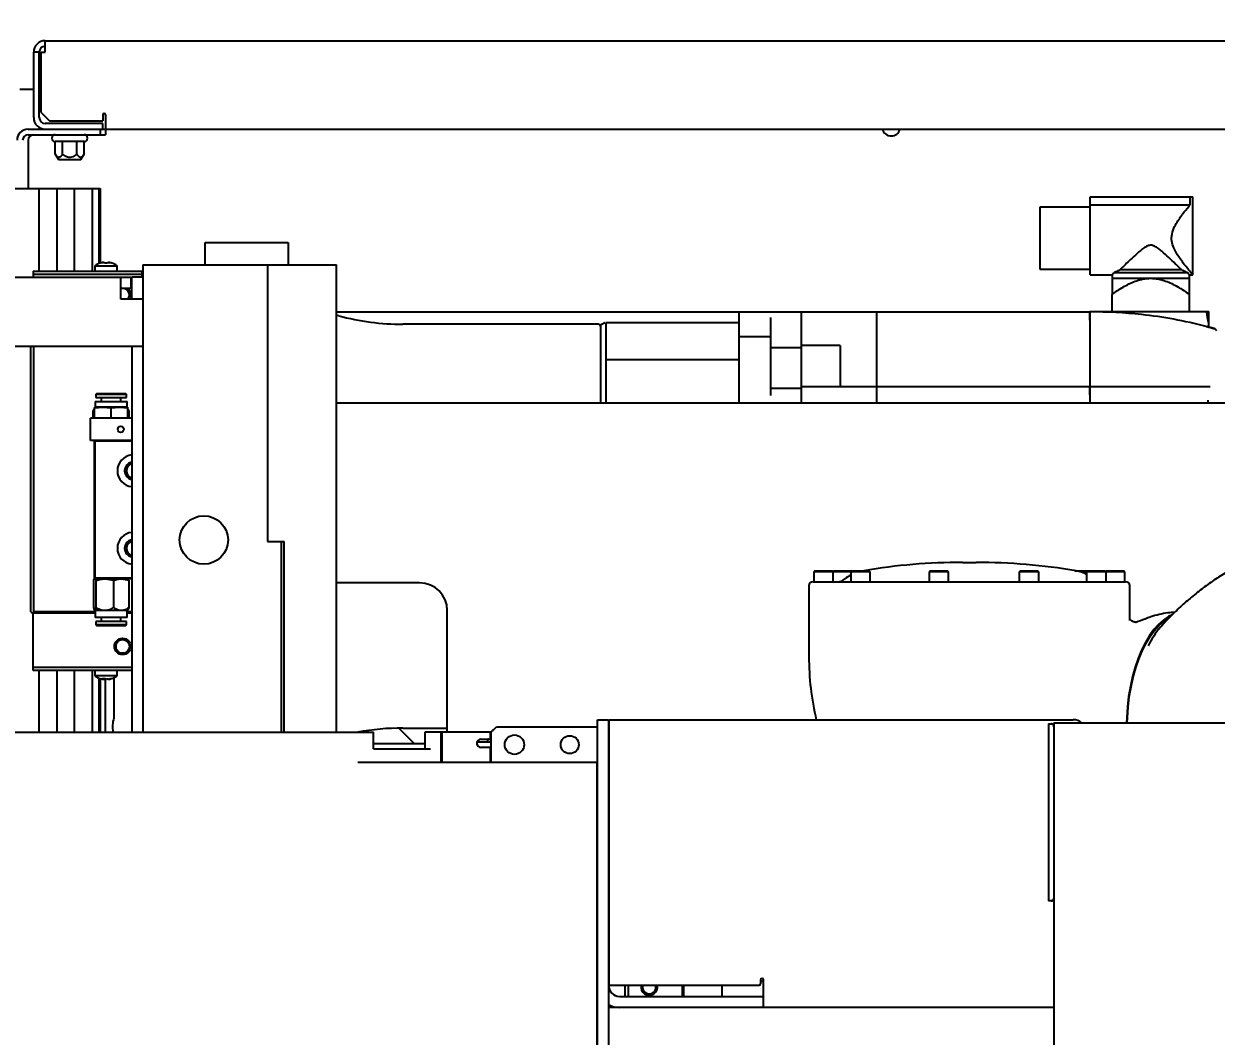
# Model space of a CAD drawing. Header units: inches. Extents: x -347369 to -260369, y 119522 to 149869.
# Drawn here: x -282845.7 to -282414.7, y 140472.3 to 140838.2 of the extents above; entities that cross this region are included whole.
import ezdxf

# ---------------------------------------------------------------- set-up
doc = ezdxf.new("R2010")
doc.units = ezdxf.units.IN
doc.header["$LTSCALE"] = 300
doc.layers.add('MACCHINA', color=40, linetype='Continuous')
doc.layers.add('QUOTE', color=7, linetype='Continuous')
doc.styles.get("Standard").update_dxf_attribs({"font": 'romans.shx'})
doc.dimstyles.new('sc1a100_pollici', dxfattribs={"dimscale": 100, "dimtxt": 3, "dimasz": 3, "dimexe": 0, "dimexo": 0, "dimgap": 1, "dimtad": 1, "dimzin": 12, "dimdsep": 46, "dimtxsty": 'Standard', "dimblk": 'CLOSEDBLANK', "dimcen": 1, "dimclrd": 253, "dimclre": 253, "dimclrt": 2, "dimadec": 0, "dimazin": 3, "dimtfac": 1, "dimtmove": 0, "dimatfit": 1, "dimldrblk": 'CLOSEDBLANK', "dimfxl": 1, "dimtolj": 1, "dimtzin": 0, "dimarcsym": 0})

# ---------------------------------------------------------------- blocks, each defined once
blk = doc.blocks.new('_ClosedBlank')
at = {"color": 0, "linetype": 'ByBlock', "lineweight": -2}
for p, q in [((-1, 0.1667), (0, 0)), ((-1, 0.1667), (-1, -0.1667)), ((0, 0), (-1, -0.1667))]:
    blk.add_line(p, q, dxfattribs=at)
blk = doc.blocks.new('*D10')
at = {"layer": 'Defpoints', "color": 0, "transparency": 16777216}
for p in [(-300380.17, 144199.66), (-282330.17, 140899.66), (-300380.17, 139125.63)]:
    blk.add_point(p, dxfattribs=at)
at = {"layer": 'QUOTE', "color": 253, "lineweight": -2, "transparency": 16777216}
for p, q in [((-300380.17, 139125.63), (-300380.17, 144199.66)), ((-282630.17, 144199.66), (-300080.17, 144199.66)), ((-282330.17, 140899.66), (-282330.17, 144199.66))]:
    blk.add_line(p, q, dxfattribs=at)
at = {"layer": 'QUOTE', "color": 253, "lineweight": -2, "transparency": 16777216, "xscale": 300, "yscale": 300, "zscale": 300, "rotation": 180}
blk.add_blockref('_ClosedBlank', (-300380.17, 144199.66), dxfattribs=at)
at = {"layer": 'QUOTE', "color": 253, "lineweight": -2, "transparency": 16777216, "xscale": 300, "yscale": 300, "zscale": 300}
blk.add_blockref('_ClosedBlank', (-282330.17, 144199.66), dxfattribs=at)
at = {"layer": 'QUOTE', "color": 2, "transparency": 16777216, "char_height": 300, "attachment_point": 5}
for s, insert in [('\\A1;18050', (-291355.17, 144449.66)), ('\\A1;[59\'-2 5/8"]', (-291355.17, 143871.08))]:
    blk.add_mtext(s, dxfattribs=dict(at, insert=insert))
blk = doc.blocks.new('*D21')
at = {"layer": 'Defpoints', "color": 0, "transparency": 16777216}
for p in [(-282330.17, 142999.66), (-282330.17, 140899.66), (-285230.17, 140399.66)]:
    blk.add_point(p, dxfattribs=at)
at = {"layer": 'QUOTE', "color": 253, "lineweight": -2, "transparency": 16777216}
for p, q in [((-285230.17, 140399.66), (-285230.17, 142999.66)), ((-284930.17, 142999.66), (-282630.17, 142999.66)), ((-282330.17, 140899.66), (-282330.17, 142999.66))]:
    blk.add_line(p, q, dxfattribs=at)
at = {"layer": 'QUOTE', "color": 253, "lineweight": -2, "transparency": 16777216, "xscale": 300, "yscale": 300, "zscale": 300, "rotation": 180}
blk.add_blockref('_ClosedBlank', (-285230.17, 142999.66), dxfattribs=at)
at = {"layer": 'QUOTE', "color": 253, "lineweight": -2, "transparency": 16777216, "xscale": 300, "yscale": 300, "zscale": 300}
blk.add_blockref('_ClosedBlank', (-282330.17, 142999.66), dxfattribs=at)
at = {"layer": 'QUOTE', "color": 2, "transparency": 16777216, "char_height": 300, "attachment_point": 5}
for s, insert in [('\\A1;2900', (-283780.17, 143249.66)), ('\\A1;[9\'-6 3/16"]', (-283780.17, 142671.08))]:
    blk.add_mtext(s, dxfattribs=dict(at, insert=insert))
blk = doc.blocks.new('A$C27be3406')
at = {"layer": 'MACCHINA'}
for p, q in [((-507.8, 1828.3), (-507.8, 1832.5)), ((-507.8, 1832.5), (495.8, 1832.5)), ((-512, 1804.7), (-512, 1828.3)), ((-510, 1828.3), (-512, 1828.3)), ((-510, 1804.7), (-510, 1828.3)), ((-509.3, 1828.3), (-507.8, 1828.3)), ((-509.3, 1806.5), (-509.3, 1828.3)), ((-517, 1815), (-512, 1815)), ((-510, 1815), (-509.3, 1815)), ((-509.3, 1806.5), (-506.3, 1803.5)), ((-487, 1802.5), (-507.8, 1802.5)), ((-506.3, 1803.5), (-487, 1803.5)), ((-487, 1805.7), (-487, 1803.5)), ((-487, 1800.5), (-487, 1802.5)), ((-486, 1805.7), (-486, 1798.5)), ((-514, 1800.5), (474, 1800.5)), ((-514, 1798.5), (-486, 1798.5)), ((-488, 1800.5), (-488, 1798.5)), ((-514, 1796.5), (-514, 1779)), ((-493.8, 1796), (-504.2, 1796)), ((-504.2, 1791.5), (-504.2, 1796)), ((-501.6, 1791.5), (-501.6, 1796)), ((-496.4, 1791.5), (-496.4, 1796)), ((-493.8, 1791.5), (-493.8, 1796)), ((-504.2, 1791.5), (-503.04, 1789.5)), ((-503.04, 1789.5), (-494.96, 1789.5)), ((-494.96, 1789.5), (-493.8, 1791.5)), ((-520, 1779), (-488, 1779)), ((-510.14, 1779), (-510.14, 1749.15)), ((-503.64, 1779), (-503.64, 1749.15)), ((-497.36, 1779), (-497.36, 1749.15)), ((-490.86, 1779), (-490.86, 1749.15)), ((-488.5, 1779), (-488.5, 1751.89)), ((-488, 1779), (-488, 1752.05)), ((-130.05, 1747.85), (-130.05, 1776)), ((-130.05, 1776), (-92.95, 1776)), ((-93.98, 1773.15), (-93.98, 1776)), ((-92.95, 1747.85), (-92.95, 1776)), ((-130.05, 1772.3), (-148.25, 1772.3)), ((-148.25, 1772.3), (-148.25, 1749.9)), ((-130.05, 1773.15), (-93.98, 1773.15)), ((-450, 1751.5), (-450, 1759.5)), ((-450, 1759.5), (-420, 1759.5)), ((-420, 1759.5), (-420, 1751.5)), ((-489.87, 1751.15), (-489.87, 1749.15)), ((-489.87, 1751.15), (-481.87, 1751.15)), ((-488, 1752.05), (-488.01, 1752.07)), ((-486.8, 1752.32), (-486.76, 1752.26)), ((-486.45, 1752.32), (-486.45, 1752.05)), ((-485.3, 1752.32), (-485.3, 1752.05)), ((-484.95, 1752.32), (-484.99, 1752.26)), ((-483.75, 1752.05), (-483.74, 1752.07)), ((-481.87, 1749.15), (-481.87, 1751.15)), ((-472.5, 1751.5), (-472.5, 1582.5)), ((-472.5, 1751.5), (-402.5, 1751.5)), ((-427.5, 1751.5), (-427.5, 1651.5)), ((-402.5, 1582.5), (-402.5, 1751.5)), ((-148.25, 1749.9), (-130.05, 1749.9)), ((-804.2, 1747), (-476.8, 1747)), ((-512.23, 1749.15), (-472.87, 1749.15)), ((-512.23, 1749.15), (-512.23, 1747)), ((-512.23, 1748.15), (-472.87, 1748.15)), ((-480.5, 1739), (-480.5, 1747)), ((-476.8, 1743), (-476.8, 1747)), ((-472.5, 1747), (-476.5, 1747)), ((-476.5, 1739), (-476.5, 1747)), ((-472.87, 1749.15), (-472.87, 1747)), ((-130.05, 1747.85), (-122.2, 1747.85)), ((-122.2, 1747.85), (-122.2, 1746.6)), ((-122.2, 1746.6), (-94.2, 1746.6)), ((-94.91, 1748.6), (-121.49, 1748.6)), ((-96.99, 1749.6), (-119.41, 1749.6)), ((-94.2, 1746.6), (-94.2, 1747.85)), ((-94.2, 1747.85), (-92.95, 1747.85)), ((-480.5, 1743), (-476.8, 1743)), ((-472.5, 1739), (-480.5, 1739)), ((-122.2, 1734.6), (-122.2, 1740.8)), ((-94.2, 1734.6), (-94.2, 1740.8)), ((-402.5, 1734.5), (-130.2, 1734.5)), ((-257, 1701.5), (-257, 1734.5)), ((-234.5, 1701.5), (-234.5, 1734.5)), ((-207.2, 1701.5), (-207.2, 1734.5)), ((-130.2, 1734.6), (-87.2, 1734.6)), ((-130.2, 1734.5), (-130.2, 1731.52)), ((-87.2, 1728.89), (-87.2, 1734.6)), ((-308, 1730), (-378.5, 1730)), ((-307, 1701.5), (-307, 1730)), ((-305, 1701.5), (-305, 1730.5)), ((-257, 1730.5), (-305, 1730.5)), ((-245.5, 1704.25), (-245.5, 1732.42)), ((-130.2, 1731.5), (-130.2, 1701.5)), ((-85.27, 1728.45), (-85.02, 1728.34)), ((-257, 1725.59), (-245.5, 1725.59)), ((-472.5, 1722), (-657.5, 1722)), ((-513, 1626), (-513, 1722)), ((-512, 1626), (-512, 1722)), ((-476.5, 1722), (-476.5, 1582.5)), ((-234.5, 1721.41), (-245.5, 1721.41)), ((-220.5, 1722.33), (-234.5, 1722.33)), ((-220.5, 1722.33), (-220.5, 1707.5)), ((-305, 1717.19), (-257, 1717.19)), ((-234.5, 1706.77), (-245.5, 1706.77)), ((-234.5, 1707.5), (-130.2, 1707.5)), ((-88.16, 1707.5), (-86.75, 1707.5)), ((-489.2, 1705), (-489.5, 1704.7)), ((-489.5, 1704.7), (-489.5, 1703.5)), ((-489.5, 1704.7), (-478.5, 1704.7)), ((-489.5, 1703.5), (-478.5, 1703.5)), ((-489.2, 1705), (-478.8, 1705)), ((-487.55, 1703.5), (-487.55, 1702)), ((-480.45, 1702), (-480.45, 1703.5)), ((-478.5, 1704.7), (-478.8, 1705)), ((-478.5, 1703.5), (-478.5, 1704.7)), ((-87.38, 1701.5), (-87.48, 1702.5)), ((-490, 1698.75), (-490.54, 1698.47)), ((-490.54, 1696), (-490.54, 1698.47)), ((-490, 1699.4), (-490.13, 1699.27)), ((-490, 1699.75), (-487, 1700)), ((-478, 1700), (-490, 1700)), ((-490, 1696), (-490, 1699.75)), ((-489.75, 1702), (-489.75, 1700)), ((-489.75, 1702), (-478.25, 1702)), ((-487, 1700), (-484, 1699.75)), ((-484, 1699.75), (-481, 1700)), ((-484, 1696), (-484, 1699.75)), ((-481, 1700), (-478, 1699.75)), ((-478.25, 1700), (-478.25, 1702)), ((-478, 1696), (-478, 1699.75)), ((-477.87, 1699.27), (-478, 1699.4)), ((-477.46, 1696), (-477.46, 1698.47)), ((180.34, 1701.5), (-402.5, 1701.5)), ((-491.5, 1688), (-491.5, 1696)), ((-476.5, 1696), (-491.5, 1696)), ((-476.5, 1688), (-491.5, 1688)), ((-490, 1687.8), (-489.8, 1688)), ((-490, 1638.2), (-490, 1687.8)), ((-490, 1687.8), (-476.5, 1687.8)), ((-489.8, 1638), (-489.8, 1688)), ((-427.5, 1651.5), (-421.5, 1651.5)), ((-422.5, 1651.5), (-422.5, 1582.5)), ((-421.5, 1582.5), (-421.5, 1651.5)), ((-176.26, 1643.9), (-171.26, 1643.9)), ((-489.9, 1638), (-490.07, 1637.9)), ((-476.5, 1638.2), (-490, 1638.2)), ((-489.8, 1638), (-490, 1638.2)), ((-476.5, 1638), (-489.9, 1638)), ((-477.93, 1637.9), (-478.1, 1638)), ((-229.57, 1640.9), (-229.97, 1640.5)), ((-229.97, 1640.5), (-229.97, 1636.9)), ((-209.65, 1640.5), (-229.97, 1640.5)), ((-229.57, 1640.9), (-223.37, 1640.9)), ((-222.97, 1640.5), (-223.37, 1640.9)), ((-222.76, 1640.9), (-223.06, 1640.59)), ((-222.97, 1636.9), (-222.97, 1640.5)), ((-222.76, 1640.9), (-216.56, 1640.9)), ((-216.25, 1640.9), (-216.65, 1640.5)), ((-216.65, 1640.5), (-216.65, 1636.9)), ((-216.4, 1640.74), (-216.56, 1640.9)), ((-216.25, 1640.9), (-210.05, 1640.9)), ((-209.65, 1640.5), (-210.05, 1640.9)), ((-209.65, 1636.9), (-209.65, 1640.5)), ((-187.88, 1640.9), (-188.28, 1640.5)), ((-188.28, 1640.5), (-188.28, 1636.9)), ((-181.28, 1640.5), (-188.28, 1640.5)), ((-187.88, 1640.9), (-181.68, 1640.9)), ((-181.28, 1640.5), (-181.68, 1640.9)), ((-181.28, 1636.9), (-181.28, 1640.5)), ((-155.3, 1640.9), (-155.7, 1640.5)), ((-155.7, 1640.5), (-155.7, 1636.9)), ((-148.7, 1640.5), (-155.7, 1640.5)), ((-155.3, 1640.9), (-149.1, 1640.9)), ((-148.7, 1640.5), (-149.1, 1640.9)), ((-148.7, 1636.9), (-148.7, 1640.5)), ((-135.61, 1640.9), (-131.27, 1640.9)), ((-117.55, 1640.5), (-133.75, 1640.5)), ((-130.96, 1640.9), (-131.36, 1640.5)), ((-131.36, 1640.5), (-131.36, 1636.9)), ((-131.12, 1640.74), (-131.27, 1640.9)), ((-130.96, 1640.9), (-124.76, 1640.9)), ((-124.36, 1640.5), (-124.76, 1640.9)), ((-124.15, 1640.9), (-124.46, 1640.59)), ((-124.36, 1636.9), (-124.36, 1640.5)), ((-124.15, 1640.9), (-117.95, 1640.9)), ((-117.55, 1640.5), (-117.95, 1640.9)), ((-117.55, 1636.9), (-117.55, 1640.5)), ((-490.4, 1637.41), (-490.4, 1627.53)), ((-489.49, 1637.41), (-489.49, 1627.53)), ((-483.09, 1637.41), (-483.09, 1627.53)), ((-477.6, 1637.41), (-477.6, 1627.53)), ((-372.5, 1636.5), (-402.5, 1636.5)), ((-231.76, 1635.4), (-231.76, 1609.9)), ((-230.26, 1636.9), (-117.26, 1636.9)), ((-115.76, 1622.91), (-115.76, 1635.4)), ((-513, 1626), (-512.5, 1625.5)), ((-512.5, 1625.5), (-512, 1626)), ((-489.75, 1625.5), (-512.5, 1625.5)), ((-512.23, 1604.85), (-512.23, 1625.5)), ((-489.75, 1626), (-512, 1626)), ((-490.07, 1626.67), (-489.9, 1626.5)), ((-478.1, 1626.5), (-489.9, 1626.5)), ((-489.75, 1626.5), (-489.75, 1624)), ((-478.25, 1624), (-478.25, 1626.5)), ((-476.5, 1626), (-478.25, 1626)), ((-476.5, 1625.5), (-478.25, 1625.5)), ((-478.1, 1626.5), (-477.93, 1626.67)), ((-362.5, 1582.5), (-362.5, 1626.5)), ((-478.25, 1624), (-489.75, 1624)), ((-489.5, 1622.5), (-489.5, 1621.3)), ((-478.5, 1622.5), (-489.5, 1622.5)), ((-489.5, 1621.3), (-489.2, 1621)), ((-478.5, 1621.3), (-489.5, 1621.3)), ((-478.8, 1621), (-489.2, 1621)), ((-487.55, 1624), (-487.55, 1622.5)), ((-480.45, 1622.5), (-480.45, 1624)), ((-478.8, 1621), (-478.5, 1621.3)), ((-478.5, 1621.3), (-478.5, 1622.5)), ((-113.42, 1622.15), (-113.5, 1622.13)), ((-482.12, 1612.52), (-482.12, 1614.49)), ((-476.5, 1605.85), (-512.23, 1605.85)), ((-476.5, 1604.85), (-512.23, 1604.85)), ((-510.14, 1604.85), (-510.14, 1582.5)), ((-503.64, 1604.85), (-503.64, 1582.5)), ((-497.36, 1604.85), (-497.36, 1582.5)), ((-490.86, 1604.85), (-490.86, 1582.5)), ((-489.87, 1604.85), (-489.87, 1602.85)), ((-481.87, 1602.85), (-481.87, 1604.85)), ((-481.87, 1602.85), (-489.87, 1602.85)), ((-488.5, 1602.11), (-488.5, 1582.5)), ((-488, 1601.93), (-488, 1582.5)), ((-486.95, 1601.68), (-486.93, 1601.71)), ((-486.76, 1601.68), (-486.69, 1601.93)), ((-486.51, 1601.68), (-486.34, 1601.94)), ((-486.05, 1601.68), (-486.11, 1601.92)), ((-486, 1582.5), (-486, 1601.7)), ((-485.24, 1601.68), (-485.31, 1601.8)), ((-484.99, 1601.68), (-485, 1601.72)), ((-484.8, 1601.68), (-484.84, 1601.76)), ((-483, 1602.21), (-483, 1587.62)), ((-308.21, 1448), (-308.21, 1587)), ((-308.21, 1587), (-304.21, 1587)), ((-304.21, 1587), (-304.21, 1448)), ((-303.91, 1587), (-136.21, 1587)), ((-303.91, 1491), (-303.91, 1587)), ((-1220, 1582.5), (-389.21, 1582.5)), ((-389.21, 1576.5), (-389.21, 1582.5)), ((-379.99, 1583.99), (-374.3, 1578.3)), ((-378.5, 1584), (-362.5, 1584)), ((-370.6, 1582.5), (-370.6, 1576.5)), ((-346.81, 1582.5), (-370.6, 1582.5)), ((-364.71, 1571.5), (-364.71, 1582.5)), ((-364.31, 1571.5), (-364.31, 1582.5)), ((-346.81, 1580), (-346.81, 1582.5)), ((-346.71, 1582.5), (-346.71, 1571.5)), ((-345.71, 1583.5), (-344.71, 1584.5)), ((-344.71, 1584.5), (-308.21, 1584.5)), ((-145.21, 1585.5), (-145.21, 1521.5)), ((-145.21, 1585.5), (-143.21, 1585.5)), ((-143.21, 1585.95), (-143.21, 1121.5)), ((-143.21, 1585.95), (-14.21, 1585.95)), ((-370.6, 1578.3), (-389.21, 1578.3)), ((-364.71, 1579), (-364.31, 1579)), ((-351.72, 1578), (-351.71, 1578)), ((-351.71, 1579), (-346.71, 1579)), ((-351.71, 1577.97), (-351.71, 1579)), ((-350.31, 1580), (-346.81, 1580)), ((-347.83, 1579), (-347.83, 1579.8)), ((-389.14, 1576.5), (-368.6, 1576.5)), ((-364.71, 1577), (-364.31, 1577)), ((-364.31, 1573.97), (-364.71, 1573.97)), ((-346.71, 1577), (-350.31, 1577)), ((-346.81, 1571.5), (-346.81, 1577)), ((-346.71, 1573.97), (-346.81, 1573.97)), ((-308.36, 1571.5), (-394.82, 1571.5)), ((-364.71, 1572.5), (-364.31, 1572.5)), ((-346.81, 1572.5), (-346.71, 1572.5)), ((-308.36, 1464.5), (-308.36, 1571.5)), ((-308.36, 1571.5), (-308.21, 1571.5)), ((-308.21, 1566.5), (-308.36, 1566.5)), ((-303.91, 1566.5), (-304.21, 1566.5)), ((-308.36, 1530.5), (-308.21, 1530.5)), ((-304.21, 1530.5), (-303.91, 1530.5)), ((-308.36, 1529.1), (-308.21, 1529.1)), ((-304.21, 1529.1), (-303.91, 1529.1)), ((-143.21, 1521.5), (-145.21, 1521.5)), ((-308.36, 1520.64), (-308.21, 1520.64)), ((-304.21, 1520.64), (-303.91, 1520.64)), ((-308.36, 1514.14), (-308.21, 1514.14)), ((-304.21, 1514.14), (-303.91, 1514.14)), ((-308.36, 1507.86), (-308.21, 1507.86)), ((-304.21, 1507.86), (-303.91, 1507.86)), ((-308.36, 1501.36), (-308.21, 1501.36)), ((-304.21, 1501.36), (-303.91, 1501.36)), ((-308.36, 1499), (-308.21, 1499)), ((-308.36, 1498.5), (-308.21, 1498.5)), ((-304.21, 1499), (-303.91, 1499)), ((-304.21, 1498.5), (-303.91, 1498.5)), ((-249.21, 1493), (-249.21, 1491.5)), ((-249.21, 1492.5), (-248.21, 1492.5)), ((-248.21, 1483), (-248.21, 1493)), ((-303.91, 1491), (-249.71, 1491)), ((-300.21, 1487), (-248.21, 1487)), ((-298.15, 1487), (-298.15, 1491)), ((-297.15, 1491), (-297.15, 1487)), ((-287.04, 1490.37), (-287.12, 1491)), ((-277.5, 1487), (-277.5, 1491)), ((-277, 1487), (-277, 1491)), ((-263.26, 1491), (-263.26, 1487)), ((-308.21, 1483), (-308.36, 1483)), ((-143.21, 1483), (-304.21, 1483))]:
    blk.add_line(p, q, dxfattribs=at)
at = {"layer": 'MACCHINA', "flags": 128}
for points in [[(-476.91, 1740.5), (-477.09, 1739.49), (-477.32, 1739)], [(-100.48, 1624.92), (-101.72, 1624.3), (-103.56, 1623.06), (-105.34, 1621.5), (-107.03, 1619.61), (-108.63, 1617.42), (-110.13, 1614.94), (-111.5, 1612.2), (-112.74, 1609.21), (-113.83, 1606.01), (-114.78, 1602.62), (-115.56, 1599.07), (-116.18, 1595.39), (-116.62, 1591.62), (-116.89, 1587.78), (-116.95, 1585.95)], [(-116.7, 1585.95), (-116.64, 1587.73), (-116.37, 1591.53), (-115.94, 1595.26), (-115.33, 1598.89), (-114.55, 1602.4), (-113.62, 1605.75), (-112.54, 1608.91), (-111.31, 1611.86), (-109.96, 1614.57), (-108.48, 1617.02), (-106.9, 1619.18), (-105.23, 1621.05), (-103.47, 1622.6), (-101.66, 1623.82), (-101.51, 1623.9)], [(-486.75, 1601.72), (-486.65, 1601.71), (-486.51, 1601.68)], [(-484.82, 1601.71), (-484.88, 1601.7), (-484.99, 1601.68)]]:
    blk.add_lwpolyline(points, dxfattribs=at)
at = {"layer": 'MACCHINA'}
for centre, radius in [((-480.5, 1692), 1.1), ((-450.5, 1652), 8.75), ((-479.87, 1613.5), 2.96), ((-479.87, 1613.5), 2.46), ((-338.21, 1578), 3.5), ((-318.21, 1578), 3.25)]:
    blk.add_circle(centre, radius, dxfattribs=at)
for centre, radius, start, end in [((-507.8, 1828.3), 4.2, 90, 180), ((-507.8, 1828.3), 2.2, 90, 180), ((-486.5, 1805.7), 0.5, 0, 180), ((-507.8, 1804.7), 4.2, 180, 270), ((-507.8, 1804.7), 2.2, 180, 270), ((-514, 1796.5), 4, 90, 180), ((-514, 1796.5), 2, 90, 180), ((-512, 1796.5), 2, 90, 180), ((-504.2, 1797.25), 1.25, 90, 270), ((-493.8, 1797.25), 1.25, 270, 90), ((-202, 1801.5), 3.4, 197.1046, 342.6288), ((-485.87, 1745.38), 7.02, 107.6879, 124.708), ((-485.87, 1745.38), 7, 97.5895, 107.658), ((-486.36, 1750.69), 1.69, 105.0156, 120.7511), ((-485.46, 1746.27), 6.13, 99.317, 106.7611), ((-485.87, 1744.31), 7.75, 85.7473, 94.2527), ((-486.29, 1746.27), 6.13, 73.2389, 80.683), ((-485.38, 1750.69), 1.69, 59.2489, 74.9844), ((-485.87, 1745.38), 7, 72.342, 82.4105), ((-485.87, 1745.38), 7.02, 55.292, 72.3121), ((-479.87, 1740.5), 2.46, 322.4012, 104.7854), ((-479.87, 1740.5), 2.96, 0, 57.6744), ((-403.27, 1727.25), 6, 75.0488, 82.6491), ((-378.5, 1820), 90, 255.0488, 270), ((-457.92, 1657), 377.89, 11.1785, 11.8501), ((-308, 1729), 1, 0, 90), ((-307, 1732), 2, 270, 313.978), ((-476, 1677), 5.75, 94.9885, 265.0115), ((-476, 1677), 3.15, 99.1332, 260.8668), ((-476, 1677), 3, 99.5941, 260.4059), ((-476, 1677), 2.5, 101.537, 258.463), ((-476, 1649), 5.75, 94.9885, 265.0115), ((-476, 1649), 3.15, 99.1332, 260.8668), ((-476, 1649), 3, 99.5941, 260.4059), ((-476, 1649), 2.5, 101.537, 258.463), ((-176.26, 1430.61), 213.29, 90, 99.6212), ((-171.26, 1430.61), 213.29, 80.2702, 90), ((-221.6, 1641.4), 4.5, 270, 309.0523), ((-209.94, 1627.03), 14, 118.6252, 129.0523), ((-137.58, 1627.03), 14, 63.6235, 80.2702), ((-372.5, 1626.5), 10, 0, 90), ((-230.26, 1635.4), 1.5, 90, 180), ((-117.26, 1635.4), 1.5, 0, 90), ((-80.66, 1599.76), 31.7, 139.2902, 153.8156), ((-131.76, 1609.9), 100, 180, 193.2382), ((-485.87, 1608.62), 7.02, 235.292, 257.6618), ((-485.73, 1608.95), 7.34, 254.9527, 261.9608), ((-486.23, 1605.86), 4.23, 250.5837, 260.2418), ((-486.09, 1607.64), 6.02, 257.6604, 261.7896), ((-486.69, 1608.55), 6.62, 265.3965, 274.6035), ((-486.25, 1603.09), 1.49, 229.4162, 249.9557), ((-485.24, 1605.08), 3.49, 250.1365, 256.6839), ((-485.18, 1603.09), 1.49, 229.4162, 249.9557), ((-486.48, 1602.91), 1.29, 289.3339, 297.8928), ((-486.55, 1605.26), 3.68, 283.4454, 292.5167), ((-486.1, 1607.67), 6.05, 278.2239, 289.0334), ((-485.51, 1601.95), 0.378, 316.2673, 347.4818), ((-485.66, 1607.67), 6.05, 278.2239, 289.0334), ((-485.87, 1608.62), 7.02, 282.3382, 304.708), ((-483.91, 1603.08), 1.15, 258.9237, 281.0763), ((-473.5, 1584.5), 10, 161.8051, 191.537), ((-136.21, 1582), 5, 52.1855, 90), ((-378.5, 1494), 90, 90, 100.4753), ((-350.31, 1578.5), 1.5, 90, 270), ((-249.71, 1491.5), 0.5, 270, 0), ((-248.71, 1493), 0.5, 0, 180), ((-300.21, 1491), 4, 180, 270), ((-289.5, 1490.37), 2.96, 167.7563, 12.2437), ((-289.5, 1490.37), 2.46, 165.2146, 0), ((-300.21, 1491), 8, 240, 270)]:
    blk.add_arc(centre, radius, start, end, dxfattribs=at)
for points, knots in [([(-501.6, 1791.5), (-501.83, 1791.14), (-502.19, 1790.57), (-502.79, 1790.24), (-503.33, 1790.36), (-503.8, 1790.85), (-504.08, 1791.31), (-504.2, 1791.5)], [0, 0, 0, 0, 0.2995696, 0.4639405, 0.6291846, 0.8432284, 1, 1, 1, 1]), ([(-496.4, 1791.5), (-496.86, 1791.14), (-497.58, 1790.57), (-498.79, 1790.24), (-499.86, 1790.36), (-500.8, 1790.85), (-501.36, 1791.31), (-501.6, 1791.5)], [0, 0, 0, 0, 0.29957, 0.463941, 0.629185, 0.843228, 1, 1, 1, 1]), ([(-493.8, 1791.5), (-493.83, 1791.45), (-494.06, 1791.06), (-494.44, 1790.55), (-494.99, 1790.25), (-495.49, 1790.34), (-495.97, 1790.8), (-496.26, 1791.27), (-496.4, 1791.5)], [0, 0, 0, 0, 0.041913, 0.306444, 0.461015, 0.615739, 0.810975, 1, 1, 1, 1]), ([(-93.06, 1747.98), (-93.04, 1747.95), (-92.97, 1747.87), (-93.73, 1748.75), (-94.96, 1750.21), (-96.42, 1752.03), (-97.73, 1753.8), (-98.94, 1755.67), (-99.97, 1757.65), (-100.72, 1760), (-100.63, 1762.75), (-99.67, 1765.24), (-98.39, 1767.43), (-97.06, 1769.32), (-95.74, 1771.03), (-94.68, 1772.32), (-94.17, 1772.93), (-93.98, 1773.15)], [0, 0, 0, 0, 0.044548, 0.131121, 0.224335, 0.294196, 0.366061, 0.42305, 0.481244, 0.546186, 0.611698, 0.687535, 0.752322, 0.818805, 0.887679, 0.958559, 1, 1, 1, 1]), ([(-96.99, 1749.6), (-97.34, 1749.94), (-98.05, 1750.63), (-99.59, 1752.12), (-101.59, 1754.05), (-103.69, 1755.94), (-105.41, 1757.36), (-106.61, 1758.15), (-107.75, 1758.57), (-108.8, 1758.53), (-109.94, 1758.06), (-111.65, 1756.86), (-113.8, 1755.01), (-115.94, 1752.95), (-117.72, 1751.24), (-118.79, 1750.21), (-119.3, 1749.71), (-119.41, 1749.6)], [0, 0, 0, 0, 0.067284, 0.134639, 0.24547, 0.356432, 0.4059, 0.45512, 0.488853, 0.515913, 0.5495, 0.600934, 0.709208, 0.817516, 0.898127, 0.97862, 1, 1, 1, 1]), ([(-121.49, 1748.6), (-121.64, 1748.44), (-122.06, 1748), (-122.14, 1747.91), (-122.2, 1747.85)], [0, 0, 0, 0, 0.348455, 1, 1, 1, 1]), ([(-122.2, 1740.8), (-120.88, 1741.7), (-118.23, 1743.5), (-114.62, 1745.31), (-111.51, 1746.28), (-109.59, 1746.57), (-108.48, 1746.59), (-108.2, 1746.6)], [0, 0, 0, 0, 0.3103577, 0.6247134, 0.7832347, 0.9450845, 1, 1, 1, 1]), ([(-122.2, 1746.6), (-122.2, 1746.59), (-122.2, 1746.57), (-122.2, 1746.28), (-122.2, 1745.33), (-122.2, 1743.51), (-122.2, 1741.71), (-122.2, 1740.8)], [0, 0, 0, 0, 0.054915, 0.213183, 0.375285, 0.684604, 1, 1, 1, 1]), ([(-119.41, 1749.6), (-119.65, 1749.49), (-120.43, 1749.13), (-121.06, 1748.82), (-121.49, 1748.6)], [0, 0, 0, 0, 0.315479, 1, 1, 1, 1]), ([(-108.2, 1746.6), (-107.3, 1746.55), (-105.48, 1746.45), (-102.14, 1745.46), (-98.32, 1743.6), (-95.58, 1741.74), (-94.2, 1740.8)], [0, 0, 0, 0, 0.174902, 0.355476, 0.674225, 1, 1, 1, 1]), ([(-94.91, 1748.6), (-95.07, 1748.68), (-95.67, 1748.98), (-96.43, 1749.34), (-96.99, 1749.6)], [0, 0, 0, 0, 0.262543, 1, 1, 1, 1]), ([(-94.2, 1747.85), (-94.26, 1747.92), (-94.36, 1748.01), (-94.78, 1748.47), (-94.91, 1748.6)], [0, 0, 0, 0, 0.702077, 1, 1, 1, 1]), ([(-94.2, 1740.8), (-94.2, 1741.7), (-94.2, 1743.5), (-94.2, 1745.31), (-94.2, 1746.28), (-94.2, 1746.57), (-94.2, 1746.59), (-94.2, 1746.6)], [0, 0, 0, 0, 0.310358, 0.624713, 0.783235, 0.945085, 1, 1, 1, 1]), ([(-88.21, 1729.23), (-92.07, 1730.13), (-99.78, 1731.94), (-110.72, 1733.48), (-120.86, 1734.35), (-127.09, 1734.45), (-130.2, 1734.5)], [0, 0, 0, 0, 0.279991, 0.559981, 0.77999, 1, 1, 1, 1]), ([(-130.2, 1731.5), (-130.2, 1731.93), (-130.2, 1732.8), (-130.2, 1733.79), (-130.2, 1734.39), (-130.2, 1734.46), (-130.2, 1734.5)], [0, 0, 0, 0, 0.272968, 0.553, 0.776568, 1, 1, 1, 1]), ([(-305.38, 1730.5), (-305.48, 1730.5), (-305.67, 1730.5), (-305.6, 1730.5), (-305.57, 1730.5)], [0, 0, 0, 0, 0.568728, 1, 1, 1, 1]), ([(-88.21, 1729.23), (-88.08, 1729.2), (-87.85, 1729.14), (-87.64, 1729.09), (-87.55, 1729.06)], [0, 0, 0, 0, 0.562516, 1, 1, 1, 1]), ([(-87.3, 1728.96), (-87.34, 1728.97), (-87.54, 1729.02), (-87.76, 1729.08), (-87.95, 1729.13)], [0, 0, 0, 0, 0.177984, 1, 1, 1, 1]), ([(-87.55, 1729.06), (-87.51, 1729.05), (-87.38, 1729.01), (-87.27, 1728.94), (-87.2, 1728.89)], [0, 0, 0, 0, 0.357669, 1, 1, 1, 1]), ([(-87.2, 1728.97), (-86.84, 1728.88), (-86.15, 1728.7), (-85.61, 1728.55), (-85.31, 1728.47), (-85.28, 1728.46), (-85.27, 1728.45)], [0, 0, 0, 0, 0.304973, 0.588165, 0.794491, 1, 1, 1, 1]), ([(-84.93, 1728.29), (-84.93, 1728.29), (-84.93, 1728.29), (-84.95, 1728.3), (-84.96, 1728.31), (-84.99, 1728.33), (-85.05, 1728.35), (-85.14, 1728.38), (-85.21, 1728.4), (-85.37, 1728.44), (-85.63, 1728.52), (-86.06, 1728.63), (-86.4, 1728.72), (-86.71, 1728.8), (-86.94, 1728.87), (-87.12, 1728.91), (-87.19, 1728.93)], [0, 0, 0, 0, 0.018008, 0.031787, 0.055586, 0.095509, 0.15859, 0.245067, 0.301549, 0.358431, 0.567398, 0.70062, 0.823549, 0.875962, 0.951247, 1, 1, 1, 1]), ([(-84.93, 1728.28), (-84.87, 1728.23), (-84.74, 1728.13), (-84.61, 1727.91), (-84.57, 1727.75), (-84.55, 1727.68)], [0, 0, 0, 0, 0.33049, 0.671563, 1, 1, 1, 1]), ([(-130.2, 1704.5), (-130.2, 1704.95), (-130.2, 1705.84), (-130.2, 1706.82), (-130.2, 1707.4), (-130.2, 1707.47), (-130.2, 1707.5)], [0, 0, 0, 0, 0.283463, 0.566504, 0.785226, 1, 1, 1, 1]), ([(-130.2, 1707.5), (-126.21, 1707.5), (-118.23, 1707.5), (-107.23, 1707.5), (-97.19, 1707.5), (-91.17, 1707.5), (-88.16, 1707.5)], [0, 0, 0, 0, 0.27999, 0.55998, 0.779989, 1, 1, 1, 1]), ([(-490.54, 1698.47), (-490.45, 1698.7), (-490.31, 1699.07), (-490.16, 1699.2), (-490.1, 1699.25)], [0, 0, 0, 0, 0.63107, 1, 1, 1, 1]), ([(-490, 1700), (-490, 1699.97), (-490, 1699.93), (-490, 1699.78), (-490, 1699.75)], [0, 0, 0, 0, 0.7750012, 1, 1, 1, 1]), ([(-478, 1699.75), (-478, 1699.78), (-478, 1699.93), (-478, 1699.97), (-478, 1700)], [0, 0, 0, 0, 0.2249988, 1, 1, 1, 1]), ([(-477.46, 1698.47), (-477.55, 1698.7), (-477.69, 1699.07), (-477.84, 1699.2), (-477.9, 1699.25)], [0, 0, 0, 0, 0.63107, 1, 1, 1, 1]), ([(-476.88, 1674.66), (-476.86, 1674.67), (-476.75, 1674.75), (-476.61, 1674.8), (-476.5, 1674.84)], [0, 0, 0, 0, 0.169362, 1, 1, 1, 1]), ([(-476.88, 1651.34), (-476.86, 1651.33), (-476.75, 1651.25), (-476.61, 1651.2), (-476.5, 1651.16)], [0, 0, 0, 0, 0.169362, 1, 1, 1, 1]), ([(-45.68, 1654.3), (-46.31, 1654.18), (-48.86, 1653.67), (-53.26, 1652.48), (-58.84, 1650.74), (-64.27, 1648.71), (-69.54, 1646.43), (-74.64, 1643.91), (-79.55, 1641.17), (-84.25, 1638.22), (-88.72, 1635.09), (-92.96, 1631.79), (-96.95, 1628.35), (-100.65, 1624.8), (-103.24, 1622.13), (-104.52, 1620.62), (-104.74, 1620.36)], [0, 0, 0, 0, 0.02727, 0.111189, 0.194578, 0.277394, 0.359591, 0.441112, 0.521889, 0.601842, 0.680875, 0.758875, 0.835703, 0.911199, 0.985171, 1, 1, 1, 1]), ([(-490.4, 1637.41), (-490.32, 1637.56), (-490.16, 1637.87), (-489.85, 1638.04), (-489.63, 1637.65), (-489.49, 1637.41)], [0, 0, 0, 0, 0.2648736, 0.5354914, 1, 1, 1, 1]), ([(-489.49, 1637.41), (-488.94, 1637.56), (-487.81, 1637.87), (-485.64, 1638.04), (-484.08, 1637.65), (-483.09, 1637.41)], [0, 0, 0, 0, 0.264874, 0.535491, 1, 1, 1, 1]), ([(-483.09, 1637.41), (-482.61, 1637.56), (-481.65, 1637.87), (-479.78, 1638.04), (-478.44, 1637.65), (-477.6, 1637.41)], [0, 0, 0, 0, 0.264874, 0.535491, 1, 1, 1, 1]), ([(-477.6, 1637.41), (-477.68, 1637.57), (-477.79, 1637.82), (-477.91, 1637.86), (-477.95, 1637.87)], [0, 0, 0, 0, 0.684897, 1, 1, 1, 1]), ([(-490.4, 1627.53), (-490.34, 1627.31), (-490.21, 1626.87), (-489.98, 1626.5), (-489.73, 1626.72), (-489.56, 1627.28), (-489.49, 1627.53)], [0, 0, 0, 0, 0.2164608, 0.4403228, 0.7519097, 1, 1, 1, 1]), ([(-489.49, 1627.53), (-489.05, 1627.31), (-488.16, 1626.87), (-486.51, 1626.5), (-484.73, 1626.72), (-483.59, 1627.28), (-483.09, 1627.53)], [0, 0, 0, 0, 0.216461, 0.440323, 0.75191, 1, 1, 1, 1]), ([(-483.09, 1627.53), (-482.71, 1627.31), (-481.95, 1626.87), (-480.53, 1626.5), (-479, 1626.72), (-478.03, 1627.28), (-477.6, 1627.53)], [0, 0, 0, 0, 0.216461, 0.440323, 0.75191, 1, 1, 1, 1]), ([(-477.6, 1627.53), (-477.66, 1627.3), (-477.77, 1626.89), (-477.89, 1626.75), (-477.95, 1626.69)], [0, 0, 0, 0, 0.555616, 1, 1, 1, 1]), ([(-99.53, 1625.82), (-100.36, 1625.77), (-102.25, 1625.65), (-105.15, 1625.09), (-107.91, 1624.35), (-109.58, 1623.67), (-110.27, 1623.39)], [0, 0, 0, 0, 0.22586, 0.512823, 0.79694, 1, 1, 1, 1]), ([(-113.42, 1622.22), (-113.52, 1622.21), (-113.68, 1622.19), (-114.28, 1622.33), (-114.73, 1622.54), (-115.14, 1622.82), (-115.43, 1623.09), (-115.59, 1623.27), (-115.64, 1623.23), (-115.66, 1623.22)], [0, 0, 0, 0, 0.225914, 0.403555, 0.536655, 0.625637, 0.719482, 0.871274, 1, 1, 1, 1]), ([(-110.26, 1623.43), (-110.28, 1623.42), (-111.31, 1622.97), (-112.43, 1622.58), (-113.53, 1622.21)], [0, 0, 0, 0, 0.017237, 1, 1, 1, 1]), ([(-345.71, 1583.5), (-345.85, 1583.36), (-346.13, 1583.08), (-346.44, 1582.77), (-346.61, 1582.6), (-346.7, 1582.51), (-346.71, 1582.5), (-346.71, 1582.5)], [0, 0, 0, 0, 0.31012, 0.616121, 0.758896, 0.886022, 1, 1, 1, 1]), ([(-143.21, 1584.5), (-143.22, 1584.59), (-143.24, 1584.8), (-143.37, 1585.07), (-143.59, 1585.31), (-143.88, 1585.47), (-144.1, 1585.49), (-144.21, 1585.5)], [0, 0, 0, 0, 0.1467542, 0.3161257, 0.5102478, 0.7577933, 1, 1, 1, 1]), ([(-347.64, 1580), (-347.66, 1580), (-347.7, 1579.99), (-347.76, 1579.96), (-347.79, 1579.93), (-347.81, 1579.89), (-347.83, 1579.85), (-347.83, 1579.82), (-347.83, 1579.8)], [0, 0, 0, 0, 0.250175, 0.498272, 0.627856, 0.748923, 0.876455, 1, 1, 1, 1]), ([(-144.21, 1521.5), (-144.07, 1521.52), (-143.79, 1521.55), (-143.48, 1521.78), (-143.31, 1522.05), (-143.22, 1522.27), (-143.22, 1522.43), (-143.21, 1522.5)], [0, 0, 0, 0, 0.31012, 0.616121, 0.758896, 0.886022, 1, 1, 1, 1])]:
    blk.add_open_spline(points, degree=3, knots=knots, dxfattribs=at)

msp = doc.modelspace()

# ---------------------------------------------------------------- block references
at = {"layer": 'QUOTE'}
msp.add_blockref('A$C27be3406', (-282330.166, 138999.656), dxfattribs=at)

# ---------------------------------------------------------------- dimensions: what is measured, and where the dimension line sits
for base, p1, p2, picture, middle in [((-300380.167, 144199.656), (-282330.166, 140899.656), (-300380.167, 139125.625), '*D10', (-291355.166, 144199.656)), ((-282330.166, 142999.656), (-285230.166, 140399.656), (-282330.166, 140899.656), '*D21', (-283780.166, 142999.656))]:
    dim = msp.add_linear_dim(base=base, p1=p1, p2=p2, dimstyle='sc1a100_pollici', override={"dimpost": '\\X'}, dxfattribs=at)
    dim.commit()
    dim.dimension.update_dxf_attribs({"geometry": picture, "text_midpoint": middle, "dimtype": 160})

doc.saveas('drawing.dxf')
